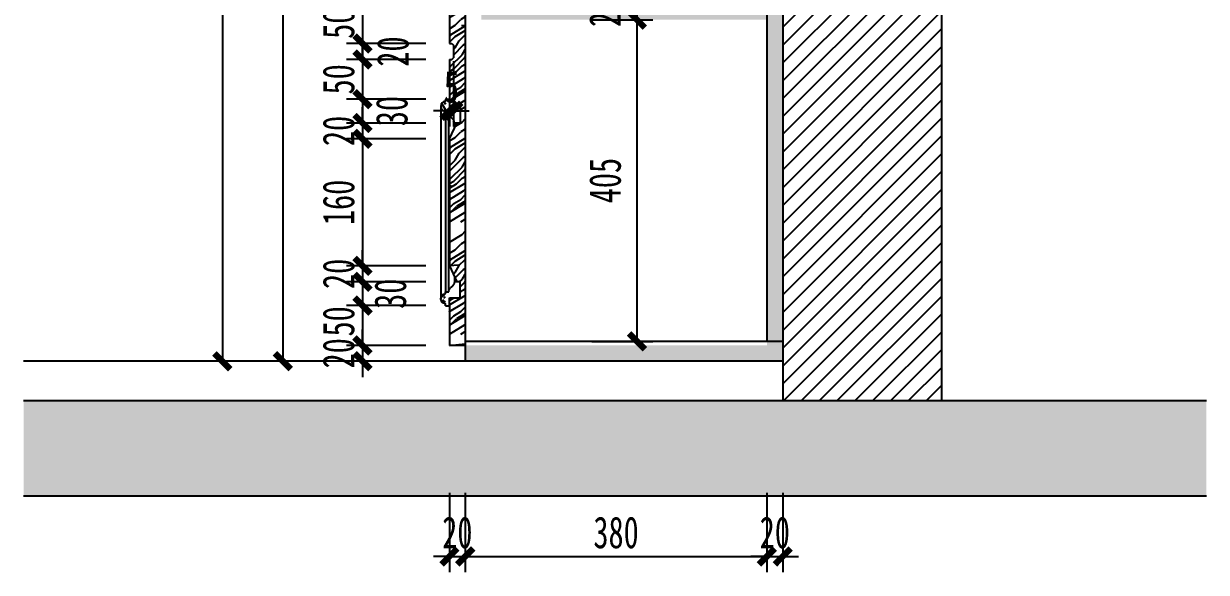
# Model space of a CAD drawing. Header units: millimetres. Extents: x 3111864 to 3154170, y -3068724 to -3044687.
# Drawn here: x 3132692 to 3134182, y -3051044 to -3050353 of the extents above; entities that cross this region are included whole.
import ezdxf

# ---------------------------------------------------------------- set-up
doc = ezdxf.new("R2010")
doc.units = ezdxf.units.MM
doc.header["$LTSCALE"] = 500
doc.header["$MEASUREMENT"] = 0
doc.header["$PDMODE"] = 2
doc.linetypes.add('AUDIT_D_050706142524-0', pattern=[0])
doc.layers.get('0').update_dxf_attribs({"linetype": 'CONTINUOUS'})
doc.layers.get('DEFPOINTS').update_dxf_attribs({"linetype": 'CONTINUOUS'})
for name, color, linetype in [('A-土建墙（含管井、立管）', 6, 'CONTINUOUS'), ('D-节点填充', 250, 'CONTINUOUS'), ('D-节点尺寸', 5, 'CONTINUOUS'), ('D-造型粗线', 4, 'CONTINUOUS'), ('D-造型细线', 146, 'CONTINUOUS'), ('E-立面填充', 250, 'CONTINUOUS'), ('E-立面造型线', 3, 'CONTINUOUS'), ('IDT-35Heavy', 100, 'CONTINUOUS'), ('IDT-HATCH', 250, 'AUDIT_D_050706142524-0'), ('W-尺寸', 5, 'CONTINUOUS')]:
    doc.layers.add(name, color=color, linetype=linetype)
doc.styles.add('DIM', font='SimSun.ttf', dxfattribs={"width": 0.7})
doc.dimstyles.new('20', dxfattribs={"dimscale": 20, "dimtxt": 2, "dimasz": 1, "dimexe": 1, "dimexo": 1, "dimgap": 0.5, "dimtad": 1, "dimdec": 0, "dimzin": 0, "dimdsep": 46, "dimtxsty": 'DIM', "dimblk": 'ARCHTICK', "dimcen": 0, "dimclrd": 5, "dimclre": 5, "dimclrt": 35, "dimadec": 0, "dimazin": 0, "dimtfac": 0.5, "dimtdec": 0, "dimtix": 1, "dimtmove": 2, "dimatfit": 2, "dimldrblk": 'A', "dimfxl": 0, "dimtolj": 1, "dimtzin": 0, "dimlwd": -1, "dimlwe": -1, "dimarcsym": 0})
doc.dimstyles.new('60', dxfattribs={"dimscale": 0, "dimtxt": 2, "dimasz": 1, "dimexe": 1, "dimexo": 1, "dimgap": 1, "dimtad": 1, "dimdec": 0, "dimlfac": -60, "dimzin": 0, "dimdsep": 46, "dimtxsty": 'DIM', "dimblk": 'ARCHTICK', "dimcen": 0, "dimclrd": 5, "dimclre": 5, "dimclrt": 35, "dimadec": 0, "dimazin": 0, "dimtfac": 0.5, "dimtdec": 0, "dimtix": 1, "dimtmove": 2, "dimatfit": 2, "dimldrblk": 'A', "dimfxl": 0, "dimtolj": 1, "dimtzin": 0, "dimlwd": -1, "dimlwe": -1, "dimarcsym": 0})

# ---------------------------------------------------------------- blocks, each defined once
blk = doc.blocks.new('mx11')
at = {"layer": 'IDT-HATCH'}
h = blk.add_hatch(dxfattribs=at)
h.set_pattern_fill('木纹02', color=256, scale=25, angle=45, style=0, pattern_type=2)
h.set_pattern_definition([(225, (-100996.08, -23599.03), (35.35534, -35.35534), [10, -15, 5, -20]), (225, (-101019.946, -23624.664), (35.35534, -35.35534), [10, -40]), (225, (-101014.643, -23622.897), (35.35534, -35.35534), [5, -45]), (225, (-100994.313, -23604.335), (35.35534, -35.35534), [2.5, -35, 2.5, -10]), (225, (-101004.92, -23618.477), (35.35534, -35.35534), [10, -15, 2.5, -22.5]), (225, (-100995.197, -23610.52), (35.35534, -35.35534), [7.5, -42.5]), (225, (-101003.15, -23620.245), (35.35534, -35.35534), [15, -35]), (225, (-100991.66, -23610.52), (35.35534, -35.35534), [10, -40]), (225, (-101004.92, -23625.55), (35.35534, -35.35534), [25, -25]), (225, (-100992.546, -23616.71), (35.35534, -35.35534), [5, -15, 10, -20]), (225, (-101016.41, -23642.34), (35.35534, -35.35534), [10, -40]), (225, (-101008.455, -23636.155), (35.35534, -35.35534), [5, -45]), (225, (-101000.5, -23629.97), (35.35534, -35.35534), [5, -45]), (225, (-100981.94, -23613.174), (35.35534, -35.35534), [10, -40]), (225, (-100998.733, -23631.735), (35.35534, -35.35534), [10, -40]), (225, (-100996.965, -23633.503), (35.35534, -35.35534), [10, -10, 10, -20]), (225, (-100988.126, -23628.2), (35.35534, -35.35534), [5, -25, 10, -10]), (225, (-100994.313, -23636.155), (35.35534, -35.35534), [15, -35]), (225, (-100992.546, -23637.923), (35.35534, -35.35534), [10, -40]), (225, (-100977.52, -23624.664), (35.35534, -35.35534), [15, -20, 5, -10]), (225, (-100975.75, -23626.43), (35.35534, -35.35534), [25, -25]), (225, (-100996.08, -23648.53), (35.35534, -35.35534), [5, -45]), (225, (-100984.59, -23638.807), (35.35534, -35.35534), [10, -40]), (225, (-100976.636, -23632.62), (35.35534, -35.35534), [5, -20, 5, -20]), (225, (-100972.216, -23629.97), (35.35534, -35.35534), [5, -15, 10, -20]), (225, (-100978.403, -23637.923), (35.35534, -35.35534), [5, -25, 5, -15]), (225, (-100984.59, -23645.88), (35.35534, -35.35534), [15, -35]), (225, (-100968.68, -23633.503), (35.35534, -35.35534), [10, -40]), (225, (-100985.475, -23652.065), (35.35534, -35.35534), [5, -45]), (225, (-100991.66, -23660.02), (35.35534, -35.35534), [5, -45]), (239.0362, (-101018.178, -23626.432), (-35.3553605, -35.3553154), [5.15, -201.005275]), (239.0362, (-101013.759, -23637.923), (-35.3553605, -35.3553154), [5.15, -201.005275]), (239.0362, (-100989.01, -23655.6), (-35.3553605, -35.3553154), [5.15, -201.005275]), (239.0362, (-100991.662, -23631.735), (-35.3553605, -35.3553154), [5.15, -201.005275]), (239.0362, (-100993.43, -23644.11), (-35.3553605, -35.3553154), [5.15, -201.005275]), (239.0362, (-100999.617, -23644.994), (-35.3553605, -35.3553154), [5.15, -201.005275]), (239.0362, (-100975.752, -23633.503), (-35.3553605, -35.3553154), [5.15, -201.005275]), (239.0362, (-100991.662, -23645.878), (-35.3553605, -35.3553154), [5.15, -201.005275]), (239.0362, (-101011.991, -23639.69), (-35.3553605, -35.3553154), [10.3, -195.855275]), (239.0362, (-101005.804, -23638.807), (-35.3553605, -35.3553154), [10.3, -195.855275]), (239.0362, (-101004.036, -23640.574), (-35.3553605, -35.3553154), [10.3, -195.855275]), (30.9638, (-101004.92, -23618.477), (35.3553154, 35.3553605), [5.15, -10.3, 5.15, -185.555275]), (30.9638, (-100992.546, -23616.71), (35.3553154, 35.3553605), [5.15, -201.005275]), (30.9638, (-100976.636, -23632.619), (35.3553154, 35.3553605), [10.3, -195.855275]), (59.0362, (-101019.946, -23624.664), (35.3553605, 35.3553154), [5.15, -201.005275]), (210.9638, (-101027.017, -23631.735), (-35.3553154, -35.3553605), [5.15, -201.005275]), (210.9638, (-101004.036, -23633.503), (-35.3553154, -35.3553605), [5.15, -201.005275]), (210.9638, (-101004.92, -23646.762), (-35.3553154, -35.3553605), [5.15, -201.005275]), (210.9638, (-100988.126, -23635.271), (-35.3553154, -35.3553605), [5.15, -201.005275]), (210.9638, (-100980.171, -23636.155), (-35.3553154, -35.3553605), [5.15, -201.005275]), (210.9638, (-100981.939, -23641.458), (-35.3553154, -35.3553605), [5.15, -201.005275]), (210.9638, (-100988.126, -23635.271), (-35.3553154, -35.3553605), [5.15, -201.005275]), (210.9638, (-100993.43, -23651.181), (-35.3553154, -35.3553605), [20.6, -185.555275]), (210.9638, (-100996.081, -23606.103), (-35.3553154, -35.3553605), [20.6, -185.555275]), (210.9638, (-100996.965, -23612.29), (-35.3553154, -35.3553605), [20.6, -185.555275]), (210.9638, (-100998.733, -23617.593), (-35.3553154, -35.3553605), [5.15, -10.3, 10.3, -180.405275]), (210.9638, (-100996.081, -23620.245), (-35.3553154, -35.3553605), [10.3, -10.3, 10.3, -175.255275]), (210.9638, (-100989.01, -23620.245), (-35.3553154, -35.3553605), [20.6, -185.555275]), (210.9638, (-100982.823, -23619.361), (-35.3553154, -35.3553605), [20.6, -185.555275]), (210.9638, (-100981.055, -23621.129), (-35.3553154, -35.3553605), [20.6, -185.555275]), (210.9638, (-100995.197, -23656.484), (-35.3553154, -35.3553605), [5.15, -201.005275]), (210.9638, (-100995.197, -23663.555), (-35.3553154, -35.3553605), [10.3, -195.855275]), (210.9638, (-100975.752, -23640.574), (-35.3553154, -35.3553605), [10.3, -195.855275]), (210.9638, (-101003.152, -23606.103), (-35.3553154, -35.3553605), [20.6, -185.555275]), (210.9638, (-100999.617, -23652.065), (-35.3553154, -35.3553605), [15.45, -190.705275]), (210.9638, (-101005.804, -23652.949), (-35.3553154, -35.3553605), [30.9, -175.255275])])
edge = h.paths.add_edge_path()
edge.add_line((0, 12.6), (0, -0.9))
edge = h.paths.add_edge_path()
edge.add_arc((-8.3, 8.5), 5.15, 94.9244, 139.3329, ccw=False)
edge = h.paths.add_edge_path()
edge.add_line((0, -0.9), (-20, -0.9))
edge = h.paths.add_edge_path(flags=16)
edge.add_line((-19.2, 6.5), (-20, 6.4))
edge = h.paths.add_edge_path()
edge.add_line((-20, -0.9), (-20, 6.4))
edge = h.paths.add_edge_path()
edge.add_arc((-20.3, 14.7), 8.27, 272.3636, 326.2669, ccw=False)
edge = h.paths.add_edge_path()
edge.add_arc((38.6, -25.5), 63.1, 143.7126, 145.6801)
edge = h.paths.add_edge_path()
edge.add_line((10, 12.6), (0, 12.6))
edge = h.paths.add_edge_path()
edge.add_arc((1.2, 17.4), 6.26, 2.3388, 177.6612, ccw=False)
edge = h.paths.add_edge_path()
edge.add_line((-5, 17.6), (-8.8, 17.6))
edge = h.paths.add_edge_path()
edge.add_line((-8.8, 17.6), (-8.8, 13.6))
edge = h.paths.add_edge_path()
edge.add_line((10, 17.6), (10, 12.6))
edge = h.paths.add_edge_path()
edge.add_line((10, 17.6), (7.5, 17.6))
at = {"layer": 'IDT-35Heavy'}
for p, q in [((-5, 17.6), (-7.5, 17.6)), ((-7.5, 17.6), (-7.5, 13.6)), ((10, 17.6), (7.5, 17.6)), ((10, 17.6), (10, 12.6)), ((-20, -0.9), (-20, 6.4)), ((0, 12.6), (0, -0.9)), ((10, 12.6), (0, 12.6)), ((0, -0.9), (-20, -0.9))]:
    blk.add_line(p, q, dxfattribs=at)
for centre, radius, start, end in [((1.2, 17.4), 6.26, 2.3383, 177.6617), ((-20.3, 14.7), 8.29, 272.2828, 320.4186), ((-95.1, 67.5), 99.8, 324.4029, 325.8996), ((-7.9, 7.6), 6.01, 86.2037, 139.2096)]:
    blk.add_arc(centre, radius, start, end, dxfattribs=at)
blk = doc.blocks.new('_ArchTick')
at = {"color": 0, "linetype": 'ByBlock', "const_width": 0.4}
blk.add_lwpolyline([(-0.5, -0.5), (0.5, 0.5)], dxfattribs=at)
blk = doc.blocks.new('*D923')
at = {"layer": 'DEFPOINTS', "color": 0, "ltscale": 0.15}
for p in [(3133080.9, -3048328.5), (3132942.2, -3050778.5), (3133080.9, -3050778.5)]:
    blk.add_point(p, dxfattribs=at)
at = {"layer": 'W-尺寸', "color": 5, "ltscale": 0.15}
for p, q in [((3133022.2, -3048328.5), (3132922.2, -3048328.5)), ((3132942.2, -3048328.5), (3132942.2, -3050778.5)), ((3133022.2, -3050778.5), (3132922.2, -3050778.5))]:
    blk.add_line(p, q, dxfattribs=at)
at = {"layer": 'W-尺寸', "color": 5, "ltscale": 0.15, "xscale": 20, "yscale": 20, "zscale": 20}
for p, rotation in [((3132942.2, -3048328.5), 90), ((3132942.2, -3050778.5), 270)]:
    blk.add_blockref('_ArchTick', p, dxfattribs=dict(at, rotation=rotation))
at = {"layer": 'W-尺寸', "color": 35, "ltscale": 0.15, "insert": (3132912.2, -3049553.5), "char_height": 40, "attachment_point": 5, "rotation": 90, "style": 'DIM'}
blk.add_mtext('\\A1;2450', dxfattribs=at)
blk = doc.blocks.new('A')
for p, q in [((-1.435, 1.148), (-1.09, 1.437)), ((-1.435, 1.148), (-0.369, 0)), ((-1.09, 1.437), (0, 0)), ((-0.369, 0), (-2.127, 0)), ((-1.435, -1.148), (-0.369, 0)), ((-1.09, -1.437), (0, 0)), ((-1.435, -1.148), (-1.09, -1.437))]:
    blk.add_line(p, q)
for points in [[(-1.435, 1.148), (-1.09, 1.437), (-0.369, 0), (0, 0)], [(-1.435, -1.148), (-1.09, -1.437), (-0.369, 0), (0, 0)]]:
    blk.add_solid(points)
blk = doc.blocks.new('*D1005')
at = {"layer": 'D-节点尺寸', "color": 5, "ltscale": 0.15}
for p, q in [((3133118.8, -3050328.5), (3133118.8, -3050308.5)), ((3133198.8, -3050328.5), (3133098.8, -3050328.5)), ((3133118.8, -3050328.5), (3133118.8, -3050378.5)), ((3133198.8, -3050378.5), (3133098.8, -3050378.5)), ((3133118.8, -3050378.5), (3133118.8, -3050398.5))]:
    blk.add_line(p, q, dxfattribs=at)
at = {"layer": 'DEFPOINTS', "color": 0, "ltscale": 0.15}
for p in [(3133228.3, -3050328.5), (3133118.8, -3050378.5), (3133228.3, -3050378.5)]:
    blk.add_point(p, dxfattribs=at)
at = {"layer": 'D-节点尺寸', "color": 5, "ltscale": 0.15, "xscale": 20, "yscale": 20, "zscale": 20}
for p, rotation in [((3133118.8, -3050328.5), 270), ((3133118.8, -3050378.5), 90)]:
    blk.add_blockref('_ArchTick', p, dxfattribs=dict(at, rotation=rotation))
at = {"layer": 'D-节点尺寸', "color": 35, "ltscale": 0.15, "insert": (3133088.8, -3050353.5), "char_height": 40, "attachment_point": 5, "rotation": 90, "style": 'DIM'}
blk.add_mtext('\\A1;50', dxfattribs=at)
blk = doc.blocks.new('*D1006')
at = {"layer": 'D-节点尺寸', "color": 5, "ltscale": 0.15}
for p, q in [((3133198.8, -3050378.5), (3133098.8, -3050378.5)), ((3133118.8, -3050378.5), (3133118.8, -3050398.5)), ((3133198.8, -3050398.5), (3133098.8, -3050398.5))]:
    blk.add_line(p, q, dxfattribs=at)
at = {"layer": 'DEFPOINTS', "color": 0, "ltscale": 0.15}
for p in [(3133228.3, -3050378.5), (3133118.8, -3050398.5), (3133228.3, -3050398.5)]:
    blk.add_point(p, dxfattribs=at)
at = {"layer": 'D-节点尺寸', "color": 5, "ltscale": 0.15, "xscale": 20, "yscale": 20, "zscale": 20}
for p, rotation in [((3133118.8, -3050378.5), 90), ((3133118.8, -3050398.5), 270)]:
    blk.add_blockref('_ArchTick', p, dxfattribs=dict(at, rotation=rotation))
at = {"layer": 'D-节点尺寸', "color": 35, "ltscale": 0.15, "insert": (3133157.2, -3050388.5), "char_height": 40, "attachment_point": 5, "rotation": 90, "style": 'DIM'}
blk.add_mtext('\\A1;20', dxfattribs=at)
blk = doc.blocks.new('*D1007')
at = {"layer": 'D-节点尺寸', "color": 5, "ltscale": 0.15}
for p, q in [((3133118.8, -3050398.5), (3133118.8, -3050378.5)), ((3133198.8, -3050398.5), (3133098.8, -3050398.5)), ((3133118.8, -3050398.5), (3133118.8, -3050448.5)), ((3133198.8, -3050448.5), (3133098.8, -3050448.5)), ((3133118.8, -3050448.5), (3133118.8, -3050468.5))]:
    blk.add_line(p, q, dxfattribs=at)
at = {"layer": 'DEFPOINTS', "color": 0, "ltscale": 0.15}
for p in [(3133228.3, -3050398.5), (3133118.8, -3050448.5), (3133228.3, -3050448.5)]:
    blk.add_point(p, dxfattribs=at)
at = {"layer": 'D-节点尺寸', "color": 5, "ltscale": 0.15, "xscale": 20, "yscale": 20, "zscale": 20}
for p, rotation in [((3133118.8, -3050398.5), 270), ((3133118.8, -3050448.5), 90)]:
    blk.add_blockref('_ArchTick', p, dxfattribs=dict(at, rotation=rotation))
at = {"layer": 'D-节点尺寸', "color": 35, "ltscale": 0.15, "insert": (3133088.8, -3050423.5), "char_height": 40, "attachment_point": 5, "rotation": 90, "style": 'DIM'}
blk.add_mtext('\\A1;50', dxfattribs=at)
blk = doc.blocks.new('*D1008')
at = {"layer": 'D-节点尺寸', "color": 5, "ltscale": 0.15}
for p, q in [((3133198.8, -3050448.5), (3133098.8, -3050448.5)), ((3133118.8, -3050448.5), (3133118.8, -3050478.5)), ((3133198.8, -3050478.5), (3133098.8, -3050478.5))]:
    blk.add_line(p, q, dxfattribs=at)
at = {"layer": 'DEFPOINTS', "color": 0, "ltscale": 0.15}
for p in [(3133228.3, -3050448.5), (3133118.8, -3050478.5), (3133234.6, -3050478.5)]:
    blk.add_point(p, dxfattribs=at)
at = {"layer": 'D-节点尺寸', "color": 5, "ltscale": 0.15, "xscale": 20, "yscale": 20, "zscale": 20}
for p, rotation in [((3133118.8, -3050448.5), 90), ((3133118.8, -3050478.5), 270)]:
    blk.add_blockref('_ArchTick', p, dxfattribs=dict(at, rotation=rotation))
at = {"layer": 'D-节点尺寸', "color": 35, "ltscale": 0.15, "insert": (3133155.8, -3050463.5), "char_height": 40, "attachment_point": 5, "rotation": 90, "style": 'DIM'}
blk.add_mtext('\\A1;30', dxfattribs=at)
blk = doc.blocks.new('*D1009')
at = {"layer": 'D-节点尺寸', "color": 5, "ltscale": 0.15}
for p, q in [((3133118.8, -3050478.5), (3133118.8, -3050458.5)), ((3133198.8, -3050478.5), (3133098.8, -3050478.5)), ((3133118.8, -3050478.5), (3133118.8, -3050498.5)), ((3133198.8, -3050498.5), (3133098.8, -3050498.5)), ((3133118.8, -3050498.5), (3133118.8, -3050518.5))]:
    blk.add_line(p, q, dxfattribs=at)
at = {"layer": 'DEFPOINTS', "color": 0, "ltscale": 0.15}
for p in [(3133234.6, -3050478.5), (3133118.8, -3050498.5), (3133228.3, -3050498.5)]:
    blk.add_point(p, dxfattribs=at)
at = {"layer": 'D-节点尺寸', "color": 5, "ltscale": 0.15, "xscale": 20, "yscale": 20, "zscale": 20}
for p, rotation in [((3133118.8, -3050478.5), 270), ((3133118.8, -3050498.5), 90)]:
    blk.add_blockref('_ArchTick', p, dxfattribs=dict(at, rotation=rotation))
at = {"layer": 'D-节点尺寸', "color": 35, "ltscale": 0.15, "insert": (3133088.8, -3050488.5), "char_height": 40, "attachment_point": 5, "rotation": 90, "style": 'DIM'}
blk.add_mtext('\\A1;20', dxfattribs=at)
blk = doc.blocks.new('*D1010')
at = {"layer": 'D-节点尺寸', "color": 5, "ltscale": 0.15}
for p, q in [((3133198.8, -3050498.5), (3133098.8, -3050498.5)), ((3133118.8, -3050498.5), (3133118.8, -3050658.5)), ((3133198.8, -3050658.5), (3133098.8, -3050658.5))]:
    blk.add_line(p, q, dxfattribs=at)
at = {"layer": 'DEFPOINTS', "color": 0, "ltscale": 0.15}
for p in [(3133228.3, -3050498.5), (3133118.8, -3050658.5), (3133228.3, -3050658.5)]:
    blk.add_point(p, dxfattribs=at)
at = {"layer": 'D-节点尺寸', "color": 5, "ltscale": 0.15, "xscale": 20, "yscale": 20, "zscale": 20}
for p, rotation in [((3133118.8, -3050498.5), 90), ((3133118.8, -3050658.5), 270)]:
    blk.add_blockref('_ArchTick', p, dxfattribs=dict(at, rotation=rotation))
at = {"layer": 'D-节点尺寸', "color": 35, "ltscale": 0.15, "insert": (3133088.8, -3050578.5), "char_height": 40, "attachment_point": 5, "rotation": 90, "style": 'DIM'}
blk.add_mtext('\\A1;160', dxfattribs=at)
blk = doc.blocks.new('*D1011')
at = {"layer": 'D-节点尺寸', "color": 5, "ltscale": 0.15}
for p, q in [((3133118.8, -3050658.5), (3133118.8, -3050638.5)), ((3133198.8, -3050658.5), (3133098.8, -3050658.5)), ((3133118.8, -3050658.5), (3133118.8, -3050678.5)), ((3133198.8, -3050678.5), (3133098.8, -3050678.5)), ((3133118.8, -3050678.5), (3133118.8, -3050698.5))]:
    blk.add_line(p, q, dxfattribs=at)
at = {"layer": 'DEFPOINTS', "color": 0, "ltscale": 0.15}
for p in [(3133228.3, -3050658.5), (3133118.8, -3050678.5), (3133234.6, -3050678.5)]:
    blk.add_point(p, dxfattribs=at)
at = {"layer": 'D-节点尺寸', "color": 5, "ltscale": 0.15, "xscale": 20, "yscale": 20, "zscale": 20}
for p, rotation in [((3133118.8, -3050658.5), 270), ((3133118.8, -3050678.5), 90)]:
    blk.add_blockref('_ArchTick', p, dxfattribs=dict(at, rotation=rotation))
at = {"layer": 'D-节点尺寸', "color": 35, "ltscale": 0.15, "insert": (3133088.8, -3050668.5), "char_height": 40, "attachment_point": 5, "rotation": 90, "style": 'DIM'}
blk.add_mtext('\\A1;20', dxfattribs=at)
blk = doc.blocks.new('*D1012')
at = {"layer": 'D-节点尺寸', "color": 5, "ltscale": 0.15}
for p, q in [((3133198.8, -3050678.5), (3133098.8, -3050678.5)), ((3133118.8, -3050678.5), (3133118.8, -3050708.5)), ((3133198.8, -3050708.5), (3133098.8, -3050708.5))]:
    blk.add_line(p, q, dxfattribs=at)
at = {"layer": 'DEFPOINTS', "color": 0, "ltscale": 0.15}
for p in [(3133234.6, -3050678.5), (3133118.8, -3050708.5), (3133228.3, -3050708.5)]:
    blk.add_point(p, dxfattribs=at)
at = {"layer": 'D-节点尺寸', "color": 5, "ltscale": 0.15, "xscale": 20, "yscale": 20, "zscale": 20}
for p, rotation in [((3133118.8, -3050678.5), 90), ((3133118.8, -3050708.5), 270)]:
    blk.add_blockref('_ArchTick', p, dxfattribs=dict(at, rotation=rotation))
at = {"layer": 'D-节点尺寸', "color": 35, "ltscale": 0.15, "insert": (3133154, -3050693.5), "char_height": 40, "attachment_point": 5, "rotation": 90, "style": 'DIM'}
blk.add_mtext('\\A1;30', dxfattribs=at)
blk = doc.blocks.new('*D1013')
at = {"layer": 'D-节点尺寸', "color": 5, "ltscale": 0.15}
for p, q in [((3133198.8, -3050708.5), (3133098.8, -3050708.5)), ((3133118.8, -3050708.5), (3133118.8, -3050758.5)), ((3133198.8, -3050758.5), (3133098.8, -3050758.5))]:
    blk.add_line(p, q, dxfattribs=at)
at = {"layer": 'DEFPOINTS', "color": 0, "ltscale": 0.15}
for p in [(3133228.3, -3050708.5), (3133118.8, -3050758.5), (3133228.3, -3050758.5)]:
    blk.add_point(p, dxfattribs=at)
at = {"layer": 'D-节点尺寸', "color": 5, "ltscale": 0.15, "xscale": 20, "yscale": 20, "zscale": 20}
for p, rotation in [((3133118.8, -3050708.5), 90), ((3133118.8, -3050758.5), 270)]:
    blk.add_blockref('_ArchTick', p, dxfattribs=dict(at, rotation=rotation))
at = {"layer": 'D-节点尺寸', "color": 35, "ltscale": 0.15, "insert": (3133088.8, -3050728.3), "char_height": 40, "attachment_point": 5, "rotation": 90, "style": 'DIM'}
blk.add_mtext('\\A1;50', dxfattribs=at)
blk = doc.blocks.new('*D1014')
at = {"layer": 'D-节点尺寸', "color": 5, "ltscale": 0.15}
for p, q in [((3133118.8, -3050758.5), (3133118.8, -3050738.5)), ((3133198.8, -3050758.5), (3133098.8, -3050758.5)), ((3133118.8, -3050758.5), (3133118.8, -3050778.5)), ((3133150.1, -3050778.5), (3133098.8, -3050778.5)), ((3133118.8, -3050778.5), (3133118.8, -3050798.5))]:
    blk.add_line(p, q, dxfattribs=at)
at = {"layer": 'DEFPOINTS', "color": 0, "ltscale": 0.15}
for p in [(3133228.3, -3050758.5), (3133118.8, -3050778.5), (3133170.1, -3050778.5)]:
    blk.add_point(p, dxfattribs=at)
at = {"layer": 'D-节点尺寸', "color": 5, "ltscale": 0.15, "xscale": 20, "yscale": 20, "zscale": 20}
for p, rotation in [((3133118.8, -3050758.5), 270), ((3133118.8, -3050778.5), 90)]:
    blk.add_blockref('_ArchTick', p, dxfattribs=dict(at, rotation=rotation))
at = {"layer": 'D-节点尺寸', "color": 35, "ltscale": 0.15, "insert": (3133088.8, -3050768.5), "char_height": 40, "attachment_point": 5, "rotation": 90, "style": 'DIM'}
blk.add_mtext('\\A1;20', dxfattribs=at)
blk = doc.blocks.new('*D1015')
at = {"layer": 'D-节点尺寸', "color": 5, "ltscale": 0.15}
for p, q in [((3133098.4, -3049061), (3132998.4, -3049061)), ((3133018.4, -3049061), (3133018.4, -3050778.5)), ((3133098.4, -3050778.5), (3132998.4, -3050778.5))]:
    blk.add_line(p, q, dxfattribs=at)
at = {"layer": 'DEFPOINTS', "color": 0, "ltscale": 0.15}
for p in [(3133228.3, -3049061), (3133018.4, -3050778.5), (3133248.3, -3050778.5)]:
    blk.add_point(p, dxfattribs=at)
at = {"layer": 'D-节点尺寸', "color": 5, "ltscale": 0.15, "xscale": 20, "yscale": 20, "zscale": 20}
for p, rotation in [((3133018.4, -3049061), 90), ((3133018.4, -3050778.5), 270)]:
    blk.add_blockref('_ArchTick', p, dxfattribs=dict(at, rotation=rotation))
at = {"layer": 'D-节点尺寸', "color": 35, "ltscale": 0.15, "insert": (3132988.4, -3049919.8), "char_height": 40, "attachment_point": 5, "rotation": 90, "style": 'DIM'}
blk.add_mtext('\\A1;1718', dxfattribs=at)
blk = doc.blocks.new('*D1017')
at = {"layer": 'D-节点填充', "color": 5, "ltscale": 0.15}
for p, q in [((3133228.3, -3050944.3), (3133228.3, -3051044.3)), ((3133248.3, -3050944.3), (3133248.3, -3051044.3)), ((3133228.3, -3051024.3), (3133208.3, -3051024.3)), ((3133228.3, -3051024.3), (3133248.3, -3051024.3)), ((3133248.3, -3051024.3), (3133268.3, -3051024.3))]:
    blk.add_line(p, q, dxfattribs=at)
at = {"layer": 'DEFPOINTS', "color": 0, "ltscale": 0.15}
for p in [(3133228.3, -3050758.5), (3133248.3, -3050758.5), (3133248.3, -3051024.3)]:
    blk.add_point(p, dxfattribs=at)
at = {"layer": 'D-节点填充', "color": 5, "ltscale": 0.15, "xscale": 20, "yscale": 20, "zscale": 20}
blk.add_blockref('_ArchTick', (3133228.3, -3051024.3), dxfattribs=at)
at = {"layer": 'D-节点填充', "color": 5, "ltscale": 0.15, "xscale": 20, "yscale": 20, "zscale": 20, "rotation": 180}
blk.add_blockref('_ArchTick', (3133248.3, -3051024.3), dxfattribs=at)
at = {"layer": 'D-节点填充', "color": 35, "ltscale": 0.15, "insert": (3133238.3, -3050994.3), "char_height": 40, "attachment_point": 5, "style": 'DIM'}
blk.add_mtext('\\A1;20', dxfattribs=at)
blk = doc.blocks.new('*D1030')
at = {"layer": 'D-节点尺寸', "color": 5, "ltscale": 0.15}
for p, q in [((3133228.3, -3050398.5), (3133228.3, -3050483.1)), ((3133233.3, -3050400.5), (3133233.3, -3050483.1)), ((3133228.3, -3050463.1), (3133208.3, -3050463.1)), ((3133228.3, -3050463.1), (3133233.3, -3050463.1)), ((3133233.3, -3050463.1), (3133253.3, -3050463.1))]:
    blk.add_line(p, q, dxfattribs=at)
at = {"layer": 'DEFPOINTS', "color": 0, "ltscale": 0.15}
for p in [(3133228.3, -3050378.5), (3133233.3, -3050380.5), (3133233.3, -3050463.1)]:
    blk.add_point(p, dxfattribs=at)
at = {"layer": 'D-节点尺寸', "color": 5, "ltscale": 0.15, "xscale": 20, "yscale": 20, "zscale": 20}
blk.add_blockref('_ArchTick', (3133228.3, -3050463.1), dxfattribs=at)
at = {"layer": 'D-节点尺寸', "color": 5, "ltscale": 0.15, "xscale": 20, "yscale": 20, "zscale": 20, "rotation": 180}
blk.add_blockref('_ArchTick', (3133233.3, -3050463.1), dxfattribs=at)
at = {"layer": 'D-节点尺寸', "color": 35, "ltscale": 0.15, "insert": (3133230.8, -3050433.1), "char_height": 40, "attachment_point": 5, "style": 'DIM'}
blk.add_mtext('\\A1;5', dxfattribs=at)
blk = doc.blocks.new('*D974')
at = {"color": 5, "ltscale": 0.15}
for p, q in [((3133464.6, -3050328.5), (3133464.6, -3050308.5)), ((3133407.7, -3050328.5), (3133484.6, -3050328.5)), ((3133464.6, -3050328.5), (3133464.6, -3050348.5)), ((3133407.7, -3050348.5), (3133484.6, -3050348.5)), ((3133464.6, -3050348.5), (3133464.6, -3050368.5))]:
    blk.add_line(p, q, dxfattribs=at)
at = {"layer": 'DEFPOINTS', "color": 0, "ltscale": 0.15}
for p in [(3133387.7, -3050328.5), (3133387.7, -3050348.5), (3133464.6, -3050348.5)]:
    blk.add_point(p, dxfattribs=at)
at = {"color": 5, "ltscale": 0.15, "xscale": 19.99999999999999, "yscale": 19.99999999999999, "zscale": 19.99999999999999}
for p, rotation in [((3133464.6, -3050328.5), 270), ((3133464.6, -3050348.5), 90)]:
    blk.add_blockref('_ArchTick', p, dxfattribs=dict(at, rotation=rotation))
at = {"color": 35, "ltscale": 0.15, "insert": (3133424.6, -3050338.5), "char_height": 40, "attachment_point": 5, "rotation": 90, "style": 'DIM'}
blk.add_mtext('\\A1;20', dxfattribs=at)
blk = doc.blocks.new('*D975')
at = {"color": 5, "ltscale": 0.15}
for p, q in [((3133407.7, -3050348.5), (3133484.6, -3050348.5)), ((3133464.6, -3050348.5), (3133464.6, -3050753.5)), ((3133407.7, -3050753.5), (3133484.6, -3050753.5))]:
    blk.add_line(p, q, dxfattribs=at)
at = {"layer": 'DEFPOINTS', "color": 0, "ltscale": 0.15}
for p in [(3133387.7, -3050348.5), (3133387.7, -3050753.5), (3133464.6, -3050753.5)]:
    blk.add_point(p, dxfattribs=at)
at = {"color": 5, "ltscale": 0.15, "xscale": 19.99999999999999, "yscale": 19.99999999999999, "zscale": 19.99999999999999}
for p, rotation in [((3133464.6, -3050348.5), 90), ((3133464.6, -3050753.5), 270)]:
    blk.add_blockref('_ArchTick', p, dxfattribs=dict(at, rotation=rotation))
at = {"color": 35, "ltscale": 0.15, "insert": (3133424.6, -3050551), "char_height": 40, "attachment_point": 5, "rotation": 90, "style": 'DIM'}
blk.add_mtext('\\A1;405', dxfattribs=at)
blk = doc.blocks.new('*D976')
at = {"layer": 'D-节点填充', "color": 5, "ltscale": 0.15}
for p, q in [((3133248.3, -3050944.3), (3133248.3, -3051044.3)), ((3133628.3, -3050944.3), (3133628.3, -3051044.3)), ((3133248.3, -3051024.3), (3133628.3, -3051024.3))]:
    blk.add_line(p, q, dxfattribs=at)
at = {"layer": 'DEFPOINTS', "color": 0, "ltscale": 0.15}
for p in [(3133248.3, -3050758.5), (3133628.3, -3050753.5), (3133628.3, -3051024.3)]:
    blk.add_point(p, dxfattribs=at)
at = {"layer": 'D-节点填充', "color": 5, "ltscale": 0.15, "xscale": 20, "yscale": 20, "zscale": 20, "rotation": 180}
blk.add_blockref('_ArchTick', (3133248.3, -3051024.3), dxfattribs=at)
at = {"layer": 'D-节点填充', "color": 5, "ltscale": 0.15, "xscale": 20, "yscale": 20, "zscale": 20}
blk.add_blockref('_ArchTick', (3133628.3, -3051024.3), dxfattribs=at)
at = {"layer": 'D-节点填充', "color": 35, "ltscale": 0.15, "insert": (3133438.3, -3050994.3), "char_height": 40, "attachment_point": 5, "style": 'DIM'}
blk.add_mtext('\\A1;380', dxfattribs=at)
blk = doc.blocks.new('*D977')
at = {"layer": 'D-节点填充', "color": 5, "ltscale": 0.15}
for p, q in [((3133628.3, -3050944.3), (3133628.3, -3051044.3)), ((3133648.3, -3050944.3), (3133648.3, -3051044.3)), ((3133628.3, -3051024.3), (3133608.3, -3051024.3)), ((3133628.3, -3051024.3), (3133648.3, -3051024.3)), ((3133648.3, -3051024.3), (3133668.3, -3051024.3))]:
    blk.add_line(p, q, dxfattribs=at)
at = {"layer": 'DEFPOINTS', "color": 0, "ltscale": 0.15}
for p in [(3133628.3, -3050758.5), (3133648.3, -3050758.5), (3133648.3, -3051024.3)]:
    blk.add_point(p, dxfattribs=at)
at = {"layer": 'D-节点填充', "color": 5, "ltscale": 0.15, "xscale": 20, "yscale": 20, "zscale": 20}
blk.add_blockref('_ArchTick', (3133628.3, -3051024.3), dxfattribs=at)
at = {"layer": 'D-节点填充', "color": 5, "ltscale": 0.15, "xscale": 20, "yscale": 20, "zscale": 20, "rotation": 180}
blk.add_blockref('_ArchTick', (3133648.3, -3051024.3), dxfattribs=at)
at = {"layer": 'D-节点填充', "color": 35, "ltscale": 0.15, "insert": (3133638.3, -3050994.3), "char_height": 40, "attachment_point": 5, "style": 'DIM'}
blk.add_mtext('\\A1;20', dxfattribs=at)

msp = doc.modelspace()

# ---------------------------------------------------------------- hatches: boundary and pattern name
at = {"layer": 'D-节点填充', "ltscale": 0.15}
h = msp.add_hatch(dxfattribs=at)
h.set_pattern_fill('ANSI31', color=256, scale=5, style=0)
h.set_pattern_definition([(45, (3132691.848, -3048328.548), (-11.22532, 11.22532), [])])
h.paths.add_polyline_path([(3133648.348, -3050828.548), (3133848.348, -3050828.548), (3133848.348, -3047848.548), (3133648.348, -3047848.548)])
h = msp.add_hatch(dxfattribs=at)
h.set_pattern_fill('PANEL', color=256, scale=100, angle=45, style=0, pattern_type=2)
h.set_pattern_definition([(5, (3133198.35, -3050778.55), (-8.7156, 99.6195), [20, -30, 10, -40]), (45, (3133246.08, -3050727.28), (-70.7107, 70.7107), [20, -80]), (45, (3133235.47, -3050730.82), (-70.7107, 70.7107), [10, -90]), (45, (3133194.81, -3050767.94), (-70.7107, 70.7107), [5, -70, 5, -20]), (45, (3133216.03, -3050739.66), (-70.7107, 70.7107), [20, -30, 5, -45]), (45, (3133196.58, -3050755.57), (-70.7107, 70.7107), [15, -85]), (45, (3133212.49, -3050736.12), (-70.7107, 70.7107), [30, -70]), (45, (3133189.51, -3050755.57), (-70.7107, 70.7107), [20, -80]), (45, (3133216.03, -3050725.51), (-70.7107, 70.7107), [50, -50]), (45, (3133191.28, -3050743.19), (-70.7107, 70.7107), [10, -30, 20, -40]), (45, (3133239.01, -3050691.93), (-70.7107, 70.7107), [20, -80]), (45, (3133223.1, -3050704.3), (-70.7107, 70.7107), [10, -90]), (45, (3133207.19, -3050716.68), (-70.7107, 70.7107), [10, -90]), (45, (3133170.06, -3050750.26), (-70.7107, 70.7107), [20, -80]), (45, (3133203.65, -3050713.14), (-70.7107, 70.7107), [20, -80]), (45, (3133200.12, -3050709.6), (-70.7107, 70.7107), [20, -20, 20, -40]), (45, (3133182.44, -3050720.21), (-70.7107, 70.7107), [10, -50, 20, -20]), (45, (3133194.81, -3050704.3), (-70.7107, 70.7107), [30, -70]), (45, (3133191.28, -3050700.77), (-70.7107, 70.7107), [20, -80]), (45, (3133161.22, -3050727.28), (-70.7107, 70.7107), [30, -40, 10, -20]), (45, (3133157.69, -3050723.75), (-70.7107, 70.7107), [50, -50]), (45, (3133198.35, -3050679.55), (-70.7107, 70.7107), [10, -90]), (45, (3133175.37, -3050699), (-70.7107, 70.7107), [20, -80]), (45, (3133159.46, -3050711.37), (-70.7107, 70.7107), [10, -40, 10, -40]), (45, (3133150.62, -3050716.68), (-70.7107, 70.7107), [10, -30, 20, -40]), (45, (3133162.99, -3050700.77), (-70.7107, 70.7107), [10, -50, 10, -30]), (45, (3133175.37, -3050684.86), (-70.7107, 70.7107), [30, -70]), (45, (3133143.55, -3050709.6), (-70.7107, 70.7107), [20, -80]), (45, (3133177.13, -3050672.48), (-70.7107, 70.7107), [10, -90]), (45, (3133189.51, -3050656.57), (-70.7107, 70.7107), [10, -90]), (59.0362, (3133242.542, -3050723.747), (70.71068, 70.71068), [10.3, -402.0106]), (59.0362, (3133233.703, -3050700.766), (70.71068, 70.71068), [10.3, -402.0106]), (59.0362, (3133184.206, -3050665.41), (70.71068, 70.71068), [10.3, -402.0106]), (59.0362, (3133189.51, -3050713.14), (70.71068, 70.71068), [10.3, -402.0106]), (59.0362, (3133193.045, -3050688.392), (70.71068, 70.71068), [10.3, -402.0106]), (59.0362, (3133205.42, -3050686.624), (70.71068, 70.71068), [10.3, -402.0106]), (59.0362, (3133157.69, -3050709.605), (70.71068, 70.71068), [10.3, -402.0106]), (59.0362, (3133189.51, -3050684.856), (70.71068, 70.71068), [10.3, -402.0106]), (59.0362, (3133230.168, -3050697.23), (70.71068, 70.71068), [20.6, -391.7106]), (59.0362, (3133217.793, -3050698.998), (70.71068, 70.71068), [20.6, -391.7106]), (59.0362, (3133214.258, -3050695.463), (70.71068, 70.71068), [20.6, -391.7106]), (210.9638, (3133216.026, -3050739.657), (-70.71068, -70.71068), [10.3, -20.6, 10.3, -371.1106]), (210.9638, (3133191.277, -3050743.192), (-70.71068, -70.71068), [10.3, -402.0106]), (210.9638, (3133159.457, -3050711.373), (-70.71068, -70.71068), [20.6, -391.7106]), (239.0362, (3133246.078, -3050727.282), (-70.71068, -70.71068), [10.3, -402.0106]), (30.9638, (3133260.22, -3050713.14), (70.71068, 70.71068), [10.3, -402.0106]), (30.9638, (3133214.258, -3050709.605), (70.71068, 70.71068), [10.3, -402.0106]), (30.9638, (3133216.026, -3050683.088), (70.71068, 70.71068), [10.3, -402.0106]), (30.9638, (3133182.438, -3050706.07), (70.71068, 70.71068), [10.3, -402.0106]), (30.9638, (3133166.528, -3050704.301), (70.71068, 70.71068), [10.3, -402.0106]), (30.9638, (3133170.064, -3050693.695), (70.71068, 70.71068), [10.3, -402.0106]), (30.9638, (3133182.438, -3050706.07), (70.71068, 70.71068), [10.3, -402.0106]), (30.9638, (3133193.045, -3050674.25), (70.71068, 70.71068), [41.2, -371.1106]), (30.9638, (3133198.348, -3050764.406), (70.71068, 70.71068), [41.2, -371.1106]), (30.9638, (3133200.116, -3050752.03), (70.71068, 70.71068), [41.2, -371.1106]), (30.9638, (3133203.65, -3050741.425), (70.71068, 70.71068), [10.3, -20.6, 20.6, -360.8106]), (30.9638, (3133198.348, -3050736.121), (70.71068, 70.71068), [20.6, -20.6, 20.6, -350.5106]), (30.9638, (3133184.206, -3050736.121), (70.71068, 70.71068), [41.2, -371.1106]), (30.9638, (3133171.831, -3050737.89), (70.71068, 70.71068), [41.2, -371.1106]), (30.9638, (3133168.296, -3050734.354), (70.71068, 70.71068), [41.2, -371.1106]), (30.9638, (3133196.58, -3050663.643), (70.71068, 70.71068), [10.3, -402.0106]), (30.9638, (3133196.58, -3050649.5), (70.71066, 70.7107), [20.6, -391.7106]), (30.9638, (3133157.69, -3050695.463), (70.71066, 70.7107), [20.6, -391.7106]), (30.9638, (3133212.49, -3050764.406), (70.71068, 70.71068), [41.2, -371.1106]), (30.9638, (3133205.42, -3050672.482), (70.71068, 70.71068), [30.9, -381.4106]), (30.9638, (3133217.793, -3050670.714), (70.71068, 70.71068), [61.8, -350.5106])])
edge = h.paths.add_edge_path()
edge.add_line((3133235.348, -3048328.548), (3133198.348, -3048328.548))
edge.add_line((3133198.348, -3048328.548), (3133198.348, -3048338.548))
edge.add_line((3133198.348, -3048338.548), (3133204.348, -3048338.548))
edge.add_line((3133204.348, -3048338.548), (3133204.348, -3048343.548))
edge.add_line((3133204.348, -3048343.548), (3133210.348, -3048343.548))
edge.add_line((3133210.348, -3048343.548), (3133210.348, -3048358.548))
edge.add_arc((3133235.308, -3048359.768), 24.99, 177.200015, 220.649274)
edge.add_arc((3133197.388, -3048392.327), 24.99, -2.799985, 40.649274, ccw=False)
edge.add_line((3133222.348, -3048393.548), (3133222.348, -3048398.548))
edge.add_line((3133222.348, -3048398.548), (3133228.348, -3048398.548))
edge.add_line((3133228.348, -3048398.548), (3133235.348, -3048398.548))
edge.add_line((3133235.348, -3048398.548), (3133235.348, -3048328.548))
h.paths.add_polyline_path([(3133628.348, -3048408.548), (3133618.348, -3048408.548), (3133248.348, -3048408.548), (3133248.348, -3048433.548), (3133628.348, -3048433.548)])
h.paths.add_polyline_path([(3133253.348, -3048398.548), (3133228.348, -3048398.548), (3133228.348, -3048408.548), (3133253.348, -3048408.548)])
h.paths.add_polyline_path([(3133648.348, -3048408.548), (3133628.348, -3048408.548), (3133628.348, -3048778.548), (3133648.348, -3048778.548)])
h.paths.add_polyline_path([(3133628.348, -3048723.548), (3133268.348, -3048723.548), (3133268.348, -3048743.548), (3133628.348, -3048743.548)])
h.paths.add_polyline_path([(3133648.348, -3048778.548), (3133628.348, -3048778.548), (3133628.348, -3048978.548), (3133648.348, -3048978.548)])
h.paths.add_polyline_path([(3133648.348, -3048978.548), (3133628.348, -3048978.548), (3133628.348, -3049278.548), (3133648.348, -3049278.548)])
h.paths.add_polyline_path([(3133628.348, -3049038.548), (3133248.348, -3049036.048), (3133248.348, -3049061.048), (3133248.348, -3049058.548), (3133628.348, -3049058.548)])
h.paths.add_polyline_path([(3133648.348, -3049278.548), (3133628.348, -3049278.548), (3133628.348, -3049428.548), (3133648.348, -3049428.548)])
h.paths.add_polyline_path([(3133648.348, -3049428.548), (3133628.348, -3049428.548), (3133628.348, -3050758.548), (3133648.348, -3050758.548)])
h.paths.add_polyline_path([(3133628.348, -3050328.548), (3133268.348, -3050328.548), (3133268.348, -3050348.548), (3133628.348, -3050348.548)])
h.paths.add_polyline_path([(3133648.348, -3050758.548), (3133248.348, -3050758.548), (3133248.348, -3050778.548), (3133648.348, -3050778.548)])
h.paths.add_polyline_path([(3133228.348, -3049058.048), (3133248.348, -3049058.048), (3133248.348, -3048411.548), (3133228.348, -3048411.548), (3133228.348, -3048428.548), (3133228.348, -3048488.548), (3133241.848, -3048488.548), (3133241.848, -3048508.548), (3133237.766, -3048508.548), (3133228.348, -3048528.548), (3133228.348, -3048938.548), (3133237.766, -3048958.548), (3133241.848, -3048958.548), (3133241.848, -3048978.548), (3133228.348, -3048978.548)])
h = msp.add_hatch(dxfattribs=at)
h.set_pattern_fill('PANEL', color=256, scale=100, angle=45, style=0, pattern_type=2)
h.set_pattern_definition([(5, (3133228.35, -3050758.55), (-8.716, 99.62), [20, -30, 10, -40]), (45, (3133276.08, -3050707.28), (-70.711, 70.711), [20, -80]), (45, (3133265.47, -3050710.82), (-70.711, 70.711), [10, -90]), (45, (3133224.81, -3050747.94), (-70.711, 70.711), [5, -70, 5, -20]), (45, (3133246.03, -3050719.66), (-70.711, 70.711), [20, -30, 5, -45]), (45, (3133226.58, -3050735.57), (-70.711, 70.711), [15, -85]), (45, (3133242.49, -3050716.12), (-70.711, 70.711), [30, -70]), (45, (3133219.51, -3050735.57), (-70.711, 70.711), [20, -80]), (45, (3133246.03, -3050705.51), (-70.711, 70.711), [50, -50]), (45, (3133221.28, -3050723.19), (-70.711, 70.711), [10, -30, 20, -40]), (45, (3133269.01, -3050671.93), (-70.711, 70.711), [20, -80]), (45, (3133253.1, -3050684.3), (-70.711, 70.711), [10, -90]), (45, (3133237.19, -3050696.68), (-70.711, 70.711), [10, -90]), (45, (3133200.06, -3050730.26), (-70.711, 70.711), [20, -80]), (45, (3133233.65, -3050693.14), (-70.711, 70.711), [20, -80]), (45, (3133230.12, -3050689.6), (-70.711, 70.711), [20, -20, 20, -40]), (45, (3133212.44, -3050700.21), (-70.711, 70.711), [10, -50, 20, -20]), (45, (3133224.81, -3050684.3), (-70.711, 70.711), [30, -70]), (45, (3133221.28, -3050680.77), (-70.711, 70.711), [20, -80]), (45, (3133191.22, -3050707.28), (-70.711, 70.711), [30, -40, 10, -20]), (45, (3133187.69, -3050703.75), (-70.711, 70.711), [50, -50]), (45, (3133228.35, -3050659.55), (-70.711, 70.711), [10, -90]), (45, (3133205.37, -3050679), (-70.711, 70.711), [20, -80]), (45, (3133189.46, -3050691.37), (-70.711, 70.711), [10, -40, 10, -40]), (45, (3133180.62, -3050696.68), (-70.711, 70.711), [10, -30, 20, -40]), (45, (3133192.99, -3050680.77), (-70.711, 70.711), [10, -50, 10, -30]), (45, (3133205.37, -3050664.86), (-70.711, 70.711), [30, -70]), (45, (3133173.55, -3050689.6), (-70.711, 70.711), [20, -80]), (45, (3133207.13, -3050652.48), (-70.711, 70.711), [10, -90]), (45, (3133219.51, -3050636.57), (-70.711, 70.711), [10, -90]), (59.0362, (3133272.542, -3050703.747), (70.7107, 70.7107), [10.3, -402.0106]), (59.0362, (3133263.703, -3050680.766), (70.7107, 70.7107), [10.3, -402.0106]), (59.0362, (3133214.206, -3050645.41), (70.7107, 70.7107), [10.3, -402.0106]), (59.0362, (3133219.51, -3050693.14), (70.7107, 70.7107), [10.3, -402.0106]), (59.0362, (3133223.045, -3050668.392), (70.7107, 70.7107), [10.3, -402.0106]), (59.0362, (3133235.42, -3050666.624), (70.7107, 70.7107), [10.3, -402.0106]), (59.0362, (3133187.69, -3050689.605), (70.7107, 70.7107), [10.3, -402.0106]), (59.0362, (3133219.51, -3050664.856), (70.7107, 70.7107), [10.3, -402.0106]), (59.0362, (3133260.168, -3050677.23), (70.7107, 70.7107), [20.6, -391.7106]), (59.0362, (3133247.793, -3050678.998), (70.7107, 70.7107), [20.6, -391.7106]), (59.0362, (3133244.258, -3050675.463), (70.7107, 70.7107), [20.6, -391.7106]), (210.9638, (3133246.026, -3050719.657), (-70.7107, -70.7107), [10.3, -20.6, 10.3, -371.1106]), (210.9638, (3133221.277, -3050723.192), (-70.7107, -70.7107), [10.3, -402.0106]), (210.9638, (3133189.457, -3050691.373), (-70.7107, -70.7107), [20.6, -391.7106]), (239.0362, (3133276.078, -3050707.282), (-70.7107, -70.7107), [10.3, -402.0106]), (30.9638, (3133290.22, -3050693.14), (70.7107, 70.7107), [10.3, -402.0106]), (30.9638, (3133244.258, -3050689.605), (70.7107, 70.7107), [10.3, -402.0106]), (30.9638, (3133246.026, -3050663.088), (70.7107, 70.7107), [10.3, -402.0106]), (30.9638, (3133212.438, -3050686.07), (70.7107, 70.7107), [10.3, -402.0106]), (30.9638, (3133196.528, -3050684.301), (70.7107, 70.7107), [10.3, -402.0106]), (30.9638, (3133200.064, -3050673.695), (70.7107, 70.7107), [10.3, -402.0106]), (30.9638, (3133212.438, -3050686.07), (70.7107, 70.7107), [10.3, -402.0106]), (30.9638, (3133223.045, -3050654.25), (70.7107, 70.7107), [41.2, -371.1106]), (30.9638, (3133228.348, -3050744.406), (70.7107, 70.7107), [41.2, -371.1106]), (30.9638, (3133230.116, -3050732.03), (70.7107, 70.7107), [41.2, -371.1106]), (30.9638, (3133233.65, -3050721.425), (70.7107, 70.7107), [10.3, -20.6, 20.6, -360.8106]), (30.9638, (3133228.348, -3050716.121), (70.7107, 70.7107), [20.6, -20.6, 20.6, -350.5106]), (30.9638, (3133214.206, -3050716.121), (70.7107, 70.7107), [41.2, -371.1106]), (30.9638, (3133201.831, -3050717.89), (70.7107, 70.7107), [41.2, -371.1106]), (30.9638, (3133198.296, -3050714.354), (70.7107, 70.7107), [41.2, -371.1106]), (30.9638, (3133226.58, -3050643.643), (70.7107, 70.7107), [10.3, -402.0106]), (30.9638, (3133226.58, -3050629.5), (70.7107, 70.7107), [20.6, -391.7106]), (30.9638, (3133187.69, -3050675.463), (70.7107, 70.7107), [20.6, -391.7106]), (30.9638, (3133242.49, -3050744.406), (70.7107, 70.7107), [41.2, -371.1106]), (30.9638, (3133235.42, -3050652.482), (70.7107, 70.7107), [30.9, -381.4106]), (30.9638, (3133247.793, -3050650.714), (70.7107, 70.7107), [61.8, -350.5106])])
h.paths.add_polyline_path([(3133248.348, -3049898.548), (3133228.348, -3049898.548), (3133228.348, -3050278.548), (3133237.766, -3050298.548), (3133241.848, -3050298.548), (3133241.848, -3050318.548), (3133228.348, -3050318.548), (3133228.348, -3050328.548), (3133228.348, -3050378.548), (3133231.348, -3050378.548), (3133233.348, -3050380.548), (3133233.348, -3050396.548), (3133231.348, -3050398.548), (3133228.348, -3050398.548), (3133228.348, -3050458.548), (3133241.848, -3050458.548), (3133241.848, -3050478.548), (3133237.766, -3050478.548), (3133228.348, -3050498.548), (3133228.348, -3050658.548), (3133237.766, -3050678.548), (3133241.848, -3050678.548), (3133241.848, -3050698.548), (3133228.348, -3050698.548), (3133228.348, -3050708.548), (3133228.348, -3050758.548), (3133248.348, -3050758.548)])
at = {"layer": 'E-立面填充', "ltscale": 0.15}
msp.add_hatch(color=256, dxfattribs=at).paths.add_polyline_path([(3134182.048, -3050828.548), (3132691.848, -3050828.548), (3132691.848, -3050948.548), (3134182.048, -3050948.548)])

# ---------------------------------------------------------------- linework, layer by layer
at = {"layer": 'A-土建墙（含管井、立管）', "color": 6}
for p, q in [((3133648.348, -3047848.548), (3133648.348, -3050828.548)), ((3133848.348, -3047848.548), (3133848.348, -3050828.548)), ((3134182.048, -3050828.548), (3132691.848, -3050828.548)), ((3134182.048, -3050948.548), (3132691.848, -3050948.548))]:
    msp.add_line(p, q, dxfattribs=at)
at = {"layer": 'D-造型粗线', "ltscale": 0.15}
msp.add_line((3133648.348, -3050778.548), (3132691.848, -3050778.548), dxfattribs=at)
at = {"layer": 'D-造型细线', "color": 251}
for p, q in [((3133217.348, -3050457.298), (3133217.348, -3050699.798)), ((3133223.348, -3050467.298), (3133223.348, -3050691.048)), ((3133227.348, -3050467.298), (3133227.348, -3050689.798)), ((3133234.56, -3050485.357), (3133234.56, -3050478.548)), ((3133234.56, -3050671.739), (3133234.56, -3050678.548))]:
    msp.add_line(p, q, dxfattribs=at)
at = {"layer": 'E-立面造型线', "ltscale": 0.15}
for p, q in [((3133248.348, -3048408.548), (3133248.348, -3050778.548)), ((3133628.348, -3048408.548), (3133628.348, -3050753.548)), ((3133228.348, -3050328.548), (3133228.348, -3050378.548)), ((3133228.348, -3050378.548), (3133231.348, -3050378.548)), ((3133231.348, -3050378.548), (3133233.348, -3050380.548)), ((3133233.348, -3050380.548), (3133233.348, -3050396.548)), ((3133228.348, -3050398.548), (3133228.348, -3050458.548)), ((3133228.348, -3050398.548), (3133231.348, -3050398.548)), ((3133231.348, -3050398.548), (3133233.348, -3050396.548)), ((3133228.348, -3050498.548), (3133237.766, -3050478.548)), ((3133228.348, -3050498.548), (3133228.348, -3050658.548)), ((3133228.348, -3050658.548), (3133237.766, -3050678.548)), ((3133228.348, -3050708.548), (3133228.348, -3050758.548)), ((3133248.348, -3050758.548), (3133228.348, -3050758.548)), ((3133648.348, -3050753.548), (3133248.348, -3050753.548))]:
    msp.add_line(p, q, dxfattribs=at)

# ---------------------------------------------------------------- block references
at = {"layer": 'D-造型粗线', "rotation": 90}
msp.add_blockref('mx11', (3133240.973, -3050458.548), dxfattribs=at)
at = {"layer": 'D-造型粗线', "xscale": -1, "rotation": 90}
msp.add_blockref('mx11', (3133240.973, -3050698.548), dxfattribs=at)

# ---------------------------------------------------------------- dimensions: what is measured, and where the dimension line sits
at = {"ltscale": 0.15}
for base, p1, p2, picture, middle in [((3133464.583, -3050348.548), (3133387.681, -3050328.548), (3133387.681, -3050348.548), '*D974', (3133424.583, -3050338.548)), ((3133464.583, -3050753.548), (3133387.681, -3050348.548), (3133387.681, -3050753.548), '*D975', (3133424.583, -3050551.048))]:
    dim = msp.add_linear_dim(base=base, p1=p1, p2=p2, angle=90, dimstyle='60', override={"dimscale": 20, "dimfxl": 3}, dxfattribs=at)
    dim.commit()
    dim.dimension.update_dxf_attribs({"geometry": picture, "text_midpoint": middle})
at = {"layer": 'D-节点填充', "ltscale": 0.15}
for base, p1, p2, picture, middle in [((3133248.348, -3051024.321), (3133228.348, -3050758.548), (3133248.348, -3050758.548), '*D1017', (3133238.348, -3050994.321)), ((3133628.348, -3051024.321), (3133248.348, -3050758.548), (3133628.348, -3050753.548), '*D976', (3133438.348, -3050994.321)), ((3133648.348, -3051024.321), (3133628.348, -3050758.548), (3133648.348, -3050758.548), '*D977', (3133638.348, -3050994.321))]:
    dim = msp.add_linear_dim(base=base, p1=p1, p2=p2, dimstyle='20', dxfattribs=at)
    dim.commit()
    dim.dimension.update_dxf_attribs({"geometry": picture, "text_midpoint": middle})
at = {"layer": 'D-节点尺寸', "ltscale": 0.15}
for base, p1, p2, picture, middle in [((3133018.447904335, -3050778.547701444), (3133228.347904332, -3049061.047701444), (3133248.347904332, -3050778.547701444), '*D1015', (3132988.447904335, -3049919.797701444)), ((3133118.848, -3050378.548), (3133228.348, -3050328.548), (3133228.348, -3050378.548), '*D1005', (3133088.848, -3050353.548)), ((3133118.848, -3050448.548), (3133228.348, -3050398.548), (3133228.348, -3050448.548), '*D1007', (3133088.848, -3050423.548)), ((3133118.848, -3050498.548), (3133234.56, -3050478.548), (3133228.348, -3050498.548), '*D1009', (3133088.848, -3050488.548)), ((3133118.848, -3050658.548), (3133228.348, -3050498.548), (3133228.348, -3050658.548), '*D1010', (3133088.848, -3050578.548)), ((3133118.848, -3050678.548), (3133228.348, -3050658.548), (3133234.56, -3050678.548), '*D1011', (3133088.848, -3050668.548)), ((3133118.848, -3050778.548), (3133228.348, -3050758.548), (3133170.098, -3050778.548), '*D1014', (3133088.848, -3050768.548))]:
    dim = msp.add_linear_dim(base=base, p1=p1, p2=p2, angle=90, dimstyle='20', dxfattribs=at)
    dim.commit()
    dim.dimension.update_dxf_attribs({"geometry": picture, "text_midpoint": middle})
for base, p1, p2, picture, middle in [((3133118.848, -3050398.548), (3133228.348, -3050378.548), (3133228.348, -3050398.548), '*D1006', (3133157.248, -3050388.548)), ((3133118.848, -3050478.548), (3133228.348, -3050448.548), (3133234.56, -3050478.548), '*D1008', (3133155.848, -3050463.548)), ((3133118.848, -3050708.548), (3133234.56, -3050678.548), (3133228.348, -3050708.548), '*D1012', (3133154.048, -3050693.548)), ((3133118.848, -3050758.548), (3133228.348, -3050708.548), (3133228.348, -3050758.548), '*D1013', (3133088.848, -3050728.289))]:
    dim = msp.add_linear_dim(base=base, p1=p1, p2=p2, angle=90, dimstyle='20', dxfattribs=at)
    dim.commit()
    dim.dimension.update_dxf_attribs({"geometry": picture, "text_midpoint": middle, "dimtype": 160})
dim = msp.add_linear_dim(base=(3133233.348, -3050463.117), p1=(3133228.348, -3050378.548), p2=(3133233.348, -3050380.548), dimstyle='20', dxfattribs=at)
dim.commit()
dim.dimension.update_dxf_attribs({"geometry": '*D1030', "text_midpoint": (3133230.848, -3050433.117)})
at = {"layer": 'W-尺寸', "ltscale": 0.15}
dim = msp.add_linear_dim(base=(3132942.248, -3050778.548), p1=(3133080.928, -3048328.548), p2=(3133080.928, -3050778.548), angle=90, dimstyle='20', dxfattribs=at)
dim.commit()
dim.dimension.update_dxf_attribs({"geometry": '*D923', "text_midpoint": (3132912.248, -3049553.548)})

doc.saveas('drawing.dxf')
